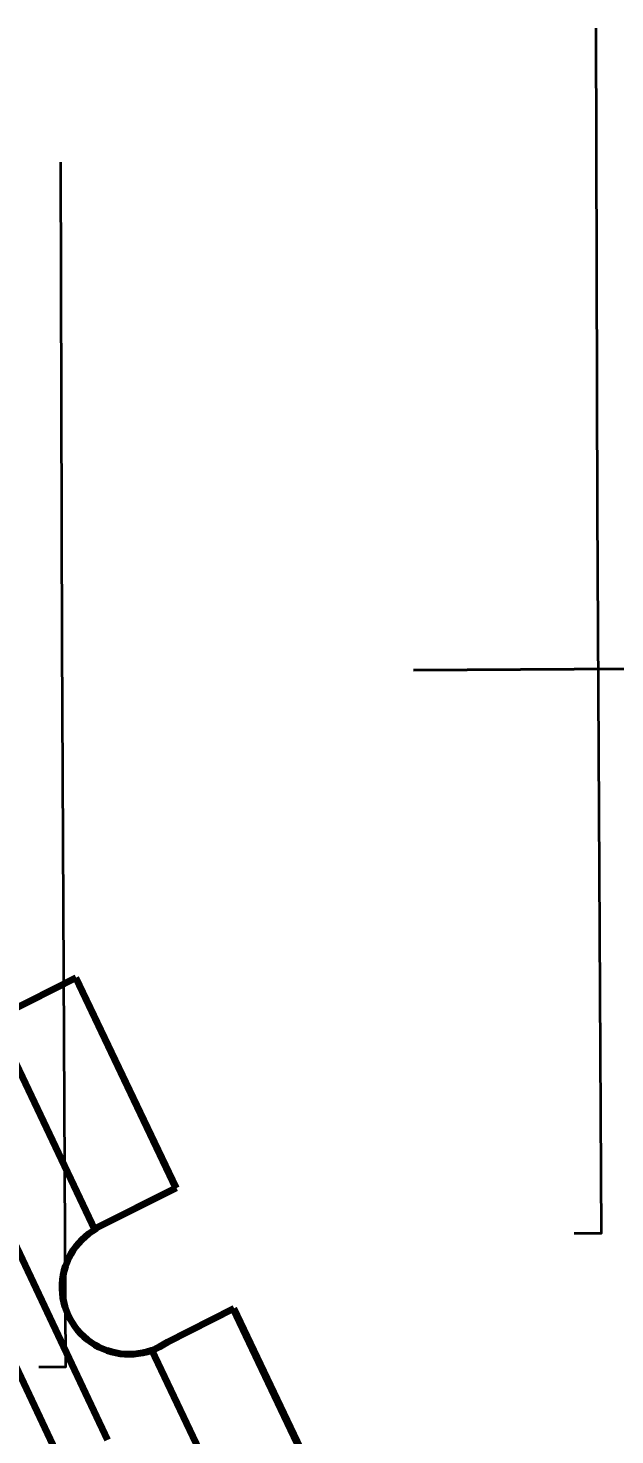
# Model space of a CAD drawing. Header units: inches. Extents: x -0.4 to 8, y -0.5 to 10.5.
# Drawn here: x 3.492 to 3.93, y 1.97 to 3.02 of the extents above; entities that cross this region are included whole.
import ezdxf

# ---------------------------------------------------------------- set-up
doc = ezdxf.new("R2010")
doc.units = ezdxf.units.IN
doc.header["$LTSCALE"] = 0.504853
doc.header["$MEASUREMENT"] = 0
for name, color, linetype in [('105', 7, 'Continuous'), ('25', 7, 'Continuous'), ('3', 7, 'Continuous'), ('35', 7, 'Continuous'), ('75', 7, 'Continuous'), ('80', 7, 'Continuous')]:
    doc.layers.add(name, color=color, linetype=linetype)
doc.styles.get("Standard").update_dxf_attribs({"font": 'ROMANS.SHX'})

# ---------------------------------------------------------------- blocks, each defined once
blk = doc.blocks.new('1983')
at = {"layer": '3', "color": 2, "linetype": 'Continuous', "lineweight": 211, "insert": (0, 0.05, 0.047), "char_height": 0.05, "attachment_point": 1}
blk.add_mtext('{\\W84.000000;1}', dxfattribs=at)
blk = doc.blocks.new('Q1')
at = {"color": 1, "linetype": 'Continuous', "lineweight": 211}
for p, q in [((-0.031111, -0.641927, 0.0705), (-0.216474, -0.249479, 0.0705)), ((-0.216474, -0.249479, 0.1455), (-0.031111, -0.641927, 0.1455)), ((-0.216474, -0.249479, 0.1455), (-0.031111, -0.641927, 0.1455)), ((-0.031111, -0.641927, 0.0705), (-0.216474, -0.249479, 0.0705)), ((-0.216474, -0.249479, 0.1455), (-0.031111, -0.641927, 0.1455)), ((-0.031111, -0.641927, 0.0705), (-0.216474, -0.249479, 0.0705))]:
    blk.add_line(p, q, dxfattribs=at)
at = {"color": 1, "linetype": 'Continuous', "lineweight": 211, "extrusion": (0, 0, -1)}
for centre in [(-0.1, -0.1, -0.1455), (-0.1, -0.1, -0.1455), (-0.1, -0.1, -0.1955)]:
    blk.add_circle(centre, 0.31, dxfattribs=at)
at = {"color": 1, "linetype": 'Continuous', "lineweight": 211}
blk.add_circle((0.1, -0.1, 0.1955), 0.31, dxfattribs=at)
blk = doc.blocks.new('33295')
at = {"color": 1, "linetype": 'Continuous', "lineweight": 211}
for p, q in [((-0.284541, -0.332745, 0.068202), (-0.377776, -0.13682, 0.068202)), ((-0.377776, -0.13682, 0.068202), (-0.284541, -0.332745, 0.068202)), ((-0.284541, -0.332745, 0.52), (-0.377776, -0.13682, 0.52)), ((-0.377776, -0.13682, 0.52), (-0.284541, -0.332745, 0.52)), ((-0.426005, -0.195439, 0.068), (-0.345608, -0.363756, 0.068)), ((-0.345608, -0.363756, 0.068), (-0.426005, -0.195439, 0.068)), ((-0.345608, -0.363756), (-0.426005, -0.195439)), ((-0.426005, -0.195439), (-0.345608, -0.363756)), ((-0.425487, -0.19481, 0.068202), (-0.345191, -0.363546, 0.068202)), ((-0.345191, -0.363546, 0.068202), (-0.425487, -0.19481, 0.068202)), ((-0.425487, -0.19481, 0.52), (-0.345191, -0.363546, 0.52)), ((-0.345191, -0.363546, 0.52), (-0.425487, -0.19481, 0.52)), ((-0.284541, -0.332745, 0.068202), (-0.284541, -0.332745, 0.52)), ((-0.284541, -0.332745, 0.52), (-0.284541, -0.332745, 0.068202)), ((-0.345608, -0.363756, 0.068), (-0.296134, -0.338796, 0.068)), ((-0.296134, -0.338796, 0.068), (-0.345608, -0.363756, 0.068)), ((-0.345608, -0.363756), (-0.296134, -0.338796)), ((-0.296134, -0.338796), (-0.345608, -0.363756)), ((-0.296134, -0.338796, 0.068202), (-0.345191, -0.363546, 0.068202)), ((-0.345191, -0.363546, 0.068202), (-0.296134, -0.338796, 0.068202)), ((-0.296134, -0.338796, 0.52), (-0.345191, -0.363546, 0.52)), ((-0.345191, -0.363546, 0.52), (-0.296134, -0.338796, 0.52)), ((-0.296134, -0.338796, 0.52), (-0.296134, -0.338796, 0.068202)), ((-0.296134, -0.338796, 0.068202), (-0.296134, -0.338796, 0.52)), ((-0.296134, -0.338796, 0.068), (-0.296134, -0.338796)), ((-0.296134, -0.338796), (-0.296134, -0.338796, 0.068)), ((-0.238185, -0.339139, 0.068), (-0.238185, -0.339139)), ((-0.345608, -0.363756, 0.068), (-0.345608, -0.363756)), ((-0.345608, -0.363756), (-0.345608, -0.363756, 0.068)), ((-0.345191, -0.363546, 0.068202), (-0.345191, -0.363546, 0.52)), ((-0.345191, -0.363546, 0.52), (-0.345191, -0.363546, 0.068202)), ((-0.226824, -0.408931, 0.068), (-0.226824, -0.408931)), ((-0.302531, -0.453942, 0.068), (-0.242705, -0.423759, 0.068)), ((-0.242705, -0.423759, 0.068), (-0.302531, -0.453942, 0.068)), ((-0.242705, -0.423759), (-0.302531, -0.453942)), ((-0.302531, -0.453942), (-0.242705, -0.423759)), ((-0.242705, -0.423759, 0.068202), (-0.302243, -0.453797, 0.068202)), ((-0.302243, -0.453797, 0.068202), (-0.242705, -0.423759, 0.068202)), ((-0.302243, -0.453797, 0.52), (-0.242705, -0.423759, 0.52)), ((-0.242705, -0.423759, 0.52), (-0.302243, -0.453797, 0.52)), ((-0.242956, -0.423332, 0.068202), (-0.242705, -0.423759, 0.068202)), ((-0.242705, -0.423759, 0.068202), (-0.242956, -0.423332, 0.068202)), ((-0.242705, -0.423759, 0.068), (-0.242956, -0.423332, 0.068)), ((-0.242956, -0.423332, 0.068), (-0.242705, -0.423759, 0.068)), ((-0.242956, -0.423332), (-0.242705, -0.423759)), ((-0.242956, -0.423332), (-0.242956, -0.423332, 0.068)), ((-0.242956, -0.423332, 0.52), (-0.242956, -0.423332, 0.068202)), ((-0.242705, -0.423759, 0.52), (-0.242956, -0.423332, 0.52)), ((-0.242956, -0.423332, 0.52), (-0.242705, -0.423759, 0.52)), ((-0.242956, -0.423332, 0.068202), (-0.242956, -0.423332, 0.52)), ((-0.242956, -0.423332, 0.068), (-0.242956, -0.423332)), ((-0.242705, -0.423759), (-0.242956, -0.423332)), ((-0.242705, -0.423759), (-0.242705, -0.423759, 0.068)), ((-0.242705, -0.423759, 0.068202), (-0.242705, -0.423759, 0.52)), ((-0.242705, -0.423759, 0.52), (-0.242705, -0.423759, 0.068202)), ((-0.242705, -0.423759, 0.068), (-0.242705, -0.423759)), ((-0.167054, -0.579635, 0.068202), (-0.241762, -0.422642, 0.068202)), ((-0.241762, -0.422642, 0.068202), (-0.167054, -0.579635, 0.068202)), ((-0.241762, -0.422642, 0.52), (-0.167054, -0.579635, 0.52)), ((-0.241762, -0.422642, 0.52), (-0.241762, -0.422642, 0.068202)), ((-0.241762, -0.422642, 0.068202), (-0.241762, -0.422642, 0.52)), ((-0.167054, -0.579635, 0.52), (-0.241762, -0.422642, 0.52)), ((-0.227645, -0.610719), (-0.302531, -0.453942)), ((-0.302531, -0.453942), (-0.227645, -0.610719)), ((-0.302531, -0.453942), (-0.302531, -0.453942, 0.068)), ((-0.302531, -0.453942, 0.068), (-0.302531, -0.453942)), ((-0.302531, -0.453942, 0.068), (-0.227645, -0.610719, 0.068)), ((-0.227645, -0.610719, 0.068), (-0.302531, -0.453942, 0.068)), ((-0.302243, -0.453797, 0.52), (-0.227583, -0.610688, 0.52)), ((-0.227583, -0.610688, 0.52), (-0.302243, -0.453797, 0.52)), ((-0.227583, -0.610688, 0.068202), (-0.302243, -0.453797, 0.068202)), ((-0.302243, -0.453797, 0.068202), (-0.227583, -0.610688, 0.068202)), ((-0.302243, -0.453797, 0.52), (-0.302243, -0.453797, 0.068202)), ((-0.302243, -0.453797, 0.068202), (-0.302243, -0.453797, 0.52)), ((-0.175547, -0.584435, 0.068), (-0.227645, -0.610719, 0.068)), ((-0.227645, -0.610719, 0.068), (-0.175547, -0.584435, 0.068)), ((-0.175547, -0.584435), (-0.227645, -0.610719)), ((-0.227645, -0.610719), (-0.175547, -0.584435)), ((-0.175547, -0.584435, 0.068202), (-0.227583, -0.610688, 0.068202)), ((-0.227583, -0.610688, 0.068202), (-0.175547, -0.584435, 0.068202)), ((-0.227583, -0.610688, 0.52), (-0.175547, -0.584435, 0.52)), ((-0.175547, -0.584435, 0.52), (-0.227583, -0.610688, 0.52)), ((-0.227645, -0.610719, 0.068), (-0.227645, -0.610719)), ((-0.227645, -0.610719), (-0.227645, -0.610719, 0.068)), ((-0.227583, -0.610688, 0.52), (-0.227583, -0.610688, 0.068202)), ((-0.227583, -0.610688, 0.068202), (-0.227583, -0.610688, 0.52))]:
    blk.add_line(p, q, dxfattribs=at)
at = {"color": 1, "linetype": 'Continuous', "lineweight": 211, "extrusion": (0, 1e-15, -1)}
blk.add_arc((0.2674, -0.379715), 0.05, 54.923944, 240.732256, dxfattribs=at)
at = {"color": 1, "linetype": 'Continuous', "lineweight": 211}
for centre, start, end in [((-0.2674, -0.379715, 0.068), 299.267937, 125.076248), ((-0.2674, -0.379715, 0.068), 299.267744, 125.076056), ((-0.2674, -0.379715), 299.267937, 125.076248), ((-0.2674, -0.379715, 0.068202), 110.048679, 125.076056), ((-0.2674, -0.379715, 0.068202), 110.048495, 125.075872), ((-0.2674, -0.379715, 0.52), 110.048495, 125.075872), ((-0.2674, -0.379715, 0.52), 110.048679, 125.076056), ((-0.2674, -0.379715, 0.068202), 299.267747, 300.848164), ((-0.2674, -0.379715, 0.068202), 299.267937, 300.848354), ((-0.2674, -0.379715, 0.52), 299.267937, 300.848354), ((-0.2674, -0.379715, 0.52), 299.267747, 300.848164)]:
    blk.add_arc(centre, 0.05, start, end, dxfattribs=at)
blk = doc.blocks.new('H69')
at = {"color": 1, "linetype": 'Continuous', "lineweight": 211}
for p, q in [((-0.065923, -0.65837, 0.0705), (-0.251286, -0.265922, 0.0705)), ((-0.065923, -0.65837, 0.0705), (-0.251286, -0.265922, 0.0705)), ((-0.251286, -0.265922, 0.068), (-0.065923, -0.65837, 0.068)), ((-0.065923, -0.65837, 0.068), (-0.251286, -0.265922, 0.068))]:
    blk.add_line(p, q, dxfattribs=at)
blk = doc.blocks.new('38489')
at = {"layer": '3', "color": 2, "linetype": 'Continuous', "lineweight": 211, "insert": (0, 0.02), "char_height": 0.02, "attachment_point": 1}
blk.add_mtext('{\\W210.000000;1}', dxfattribs=at)
blk = doc.blocks.new('W1')
at = {"layer": '3', "color": 2, "linetype": 'Continuous', "lineweight": 211, "insert": (0, 0.05), "char_height": 0.05, "attachment_point": 1}
blk.add_mtext('{\\W84.000000;1}', dxfattribs=at)
blk = doc.blocks.new('CR3')
at = {"layer": '3', "color": 2, "linetype": 'Continuous', "lineweight": 211, "insert": (0, 0.02), "char_height": 0.02, "attachment_point": 1}
blk.add_mtext('{\\W210.000000;1}', dxfattribs=at)

msp = doc.modelspace()

# ---------------------------------------------------------------- block references
at = {"layer": '105', "color": 8, "linetype": 'Continuous', "lineweight": 211, "rotation": 180}
msp.add_blockref('Q1', (3.3, 1.7), dxfattribs=at)
at = {"layer": '25', "color": 8, "linetype": 'Continuous', "lineweight": 211, "rotation": 270}
msp.add_blockref('38489', (3.5, 4), dxfattribs=at)
at = {"layer": '35', "color": 8, "linetype": 'Continuous', "lineweight": 211, "rotation": 270}
msp.add_blockref('CR3', (3.9, 4.1), dxfattribs=at)
at = {"layer": '75', "color": 8, "linetype": 'Continuous', "lineweight": 211}
for name in ['W1', '1983']:
    msp.add_blockref(name, (2.7, 2.5), dxfattribs=at)
at = {"layer": '80', "color": 8, "linetype": 'Continuous', "lineweight": 211, "rotation": 180}
for name in ['33295', 'H69']:
    msp.add_blockref(name, (3.3, 1.7), dxfattribs=at)

doc.saveas('drawing.dxf')
